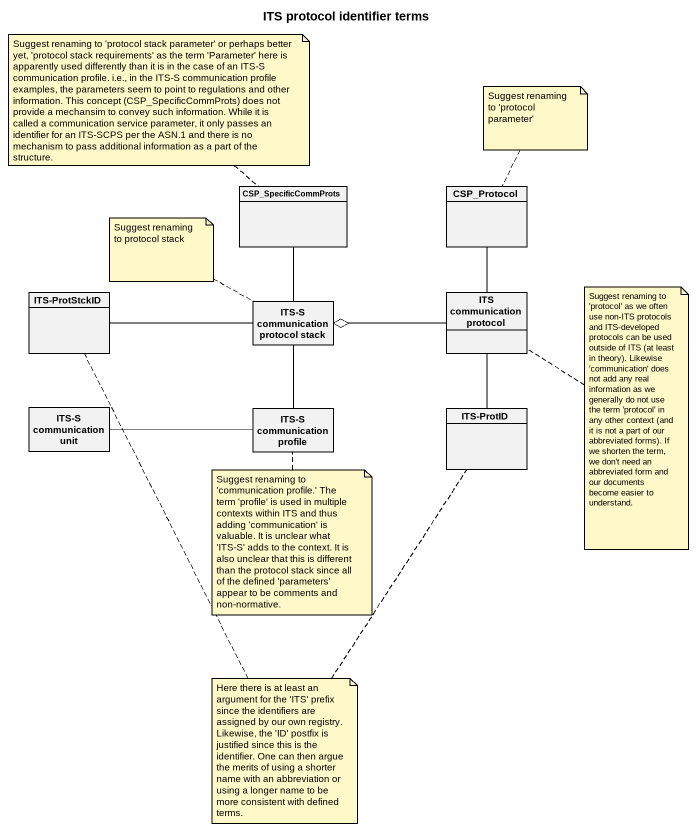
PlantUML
@startuml
title ITS protocol identifier terms
hide circle
hide empty members
class CSP_SpecificCommProts
class CSP_Protocol
class "ITS-ProtStckID" as ITS_ProtStckID
class "ITS-S communication protocol stack" as ITS_S_communication
class "ITS communication protocol" as ITS_communication_protocol
class "ITS-S communication unit" as ITS_S_communication_unit
class "ITS-S communication profile" as ITS_S_communication_profile
class "ITS-ProtID" as ITS_ProtID
CSP_SpecificCommProts -- ITS_S_communication
CSP_Protocol -- ITS_communication_protocol
ITS_S_communication -left- ITS_ProtStckID
ITS_S_communication -- ITS_S_communication_profile
ITS_communication_protocol -left-o ITS_S_communication
ITS_communication_protocol -- ITS_ProtID
ITS_S_communication_profile -left- ITS_S_communication_unit
note top of CSP_SpecificCommProts : Suggest renaming to 'protocol stack parameter' or perhaps better yet, 'protocol stack requirements' as the term 'Parameter' here is apparently used differently than it is in the case of an ITS-S communication profile. i.e., in the ITS-S communication profile examples, the parameters seem to point to regulations and other information. This concept (CSP_SpecificCommProts) does not provide a mechansim to convey such information. While it is called a communication service parameter, it only passes an identifier for an ITS-SCPS per the ASN.1 and there is no mechanism to pass additional information as a part of the structure.
note top of CSP_Protocol : Suggest renaming to 'protocol parameter'
note left of ITS_S_communication : Suggest renaming to protocol stack
note bottom of ITS_communication_protocol : Suggest renaming to 'protocol' as we often use non-ITS protocols and ITS-developed protocols can be used outside of ITS (at least in theory). Likewise 'communication' does not add any real information as we generally do not use the term 'protocol' in any other context (and it is not a part of our abbreviated forms). If we shorten the term, we don't need an abbreviated form and our documents become easier to understand.
note bottom of ITS_S_communication_profile : Suggest renaming to 'communication profile.' The term 'profile' is used in multiple contexts within ITS and thus adding 'communication' is valuable. It is unclear what 'ITS-S' adds to the context. It is also unclear that this is different than the protocol stack since all of the defined 'parameters' appear to be comments and non-normative.
note as N6
  Here there is at least an argument for the 'ITS' prefix since the identifiers are assigned by our own registry. Likewise, the 'ID' postfix is justified since this is the identifier. One can then argue the merits of using a shorter name with an abbreviation or using a longer name to be more consistent with defined terms.
end note
N6 .. ITS_ProtID
N6 .. ITS_ProtStckID
@enduml
